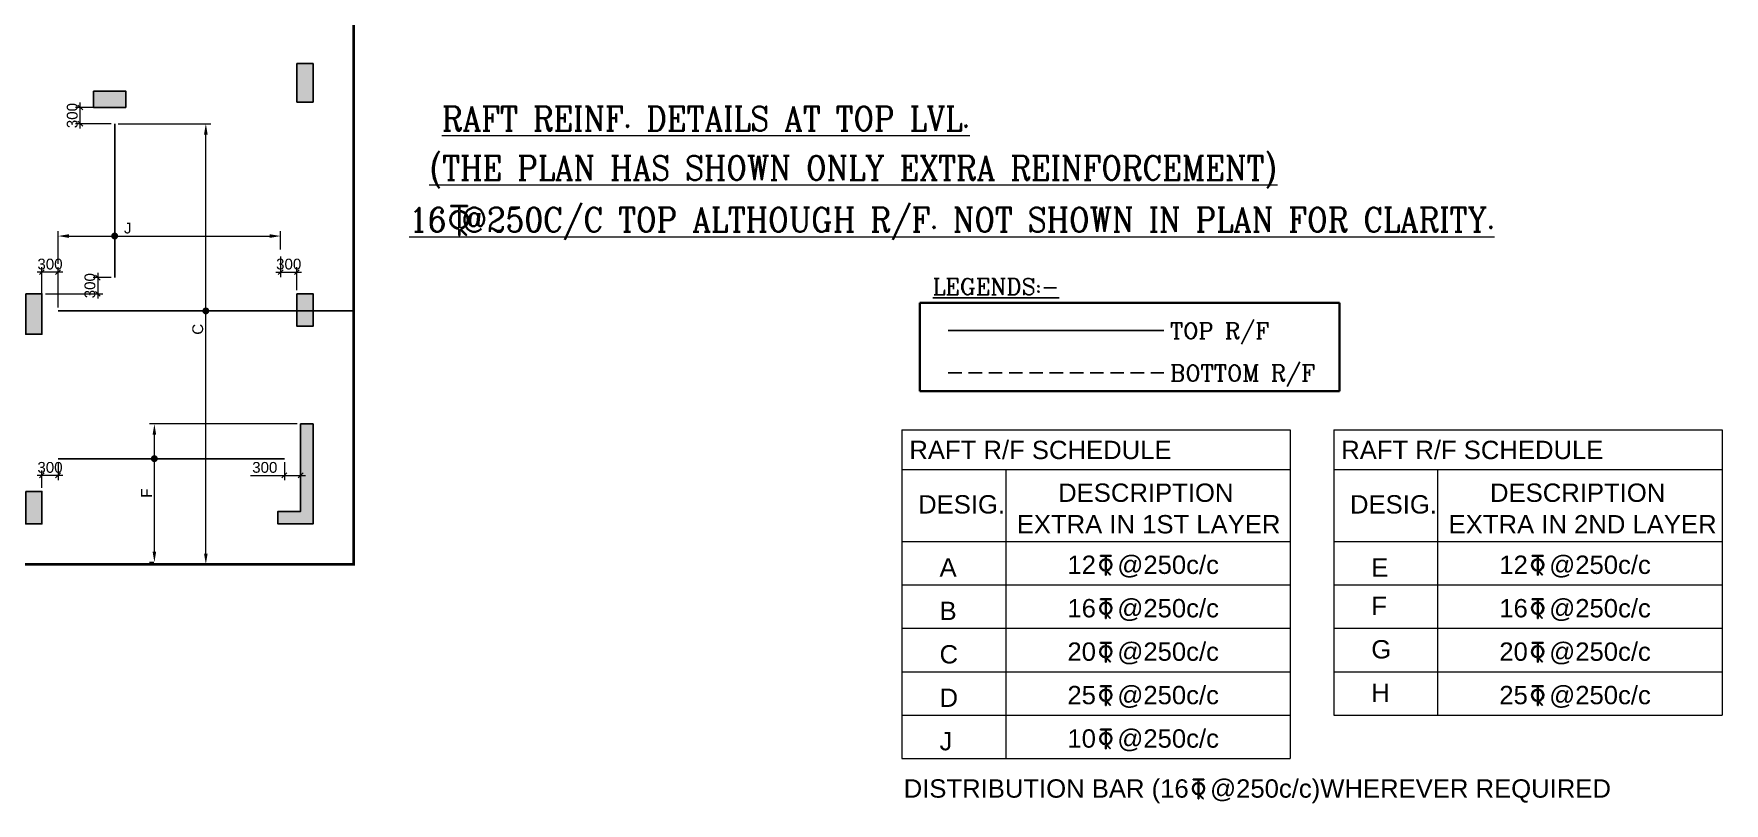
# Model space of a CAD drawing. Header units: millimetres. Extents: x 1123469 to 1883119, y -126924 to 196924.
# Drawn here: x 1720763 to 1752063, y 122099 to 136348 of the extents above; entities that cross this region are included whole.
import ezdxf

# ---------------------------------------------------------------- set-up
doc = ezdxf.new("R2010")
doc.units = ezdxf.units.MM
doc.header["$LTSCALE"] = 500
doc.header["$MEASUREMENT"] = 0
doc.header["$PDMODE"] = 34
doc.linetypes.add('CONTINOUS', pattern=[0])
doc.linetypes.add('HIDDEN', pattern=[0.375, 0.25, -0.125])
doc.layers.get('Defpoints').update_dxf_attribs({"lineweight": 0})
for name, color, linetype in [('COL. DIM', 3, 'Continuous'), ('ESTEEL TEX', 3, 'Continuous'), ('Reinf', 4, 'Continuous'), ('reinf.', 4, 'Continuous'), ('TEX', 7, 'Continuous'), ('TOWER AREA COLUMN.', 6, 'Continuous')]:
    doc.layers.add(name, color=color, linetype=linetype)
for name, color, linetype, lineweight in [('COLUMN NO', 1, 'Continuous', 20), ('CUT OUT', 1, 'Continuous', 13), ('DIM', 1, 'Continuous', 20), ('dim-M', 1, 'Continuous', 15), ('FOOTING', 1, 'Continuous', 15), ('RCC WALL', 170, 'Continuous', 30), ('S - SUNK', 251, 'Continuous', 0), ('SLAB NO.', 1, 'Continuous', 5), ('TEXT', 7, 'Continuous', 13), ('TEXT2', 3, 'Continuous', 15), ('TOP SLAB', 4, 'Continuous', 5), ('TOWER COL HATCH', 253, 'Continuous', 20)]:
    doc.layers.add(name, color=color, linetype=linetype, lineweight=lineweight)
doc.styles.add('3mm', font='arial.ttf')
doc.styles.add('GRTEXT', font='arial.ttf')
doc.styles.add('K-DIM-2', font='romanc.shx', dxfattribs={"width": 0.9, "height": 125})
doc.styles.add('ROMANC', font='romanc')
doc.dimstyles.new('PARAMVEER', dxfattribs={"dimtxt": 200, "dimasz": 100, "dimexe": 0, "dimexo": 25, "dimgap": 10, "dimtad": 1, "dimdec": 0, "dimrnd": 5, "dimzin": 0, "dimdsep": 46, "dimtxsty": '3mm', "dimblk": 'OBLIQUE', "dimcen": 0.09, "dimdle": 75, "dimclrd": 1, "dimclre": 1, "dimclrt": 3, "dimadec": 0, "dimazin": 0, "dimtfac": 1, "dimtdec": 0, "dimtmove": 1, "dimatfit": 3, "dimfxl": 100, "dimtolj": 1, "dimtzin": 0, "dimlwd": 18, "dimlwe": 5, "dimarcsym": 0})

# ---------------------------------------------------------------- blocks, each defined once
blk = doc.blocks.new('3tgra')
at = {"layer": 'TOWER COL HATCH'}
h = blk.add_hatch(color=253, dxfattribs=at)
h.dxf.hatch_style = 1
h.paths.add_polyline_path([(1389731, 73232), (1390031, 73232), (1390031, 72517), (1389731, 72517)])
h = blk.add_hatch(color=253, dxfattribs=at)
h.dxf.hatch_style = 1
h.paths.add_polyline_path([(1386566, 72417), (1386566, 72717), (1385966, 72717), (1385966, 72417)])
h = blk.add_hatch(color=253, dxfattribs=at)
h.dxf.hatch_style = 1
h.paths.add_polyline_path([(1384711, 68967), (1385011, 68967), (1385011, 68217), (1384711, 68217)])
h = blk.add_hatch(color=253, dxfattribs=at)
h.dxf.hatch_style = 1
h.paths.add_polyline_path([(1389731, 68967), (1390031, 68967), (1390031, 68367), (1389731, 68367)])
h = blk.add_hatch(color=253, dxfattribs=at)
h.dxf.hatch_style = 1
h.paths.add_polyline_path([(1390031, 66557), (1390031, 64707), (1389381, 64707), (1389381, 64937), (1389801, 64937), (1389801, 66557)])
h = blk.add_hatch(color=253, dxfattribs=at)
h.dxf.hatch_style = 1
h.paths.add_polyline_path([(1384711, 65307), (1385011, 65307), (1385011, 64707), (1384711, 64707)])
at = {"layer": 'TOWER AREA COLUMN.', "color": 4}
for points in [[(1389731, 73232), (1390031, 73232), (1390031, 72517), (1389731, 72517)], [(1386566, 72417), (1386566, 72717), (1385966, 72717), (1385966, 72417)], [(1384711, 68967), (1385011, 68967), (1385011, 68217), (1384711, 68217)], [(1389731, 68967), (1390031, 68967), (1390031, 68367), (1389731, 68367)], [(1384711, 65307), (1385011, 65307), (1385011, 64707), (1384711, 64707)]]:
    blk.add_lwpolyline(points, close=True, dxfattribs=at)
blk.add_lwpolyline([(1390031, 66557), (1390031, 64707), (1389381, 64707), (1389381, 64937), (1389801, 64937), (1389801, 66557), (1390031, 66557)], dxfattribs=at)
blk = doc.blocks.new('_Oblique')
at = {"color": 0, "linetype": 'ByBlock', "lineweight": -2}
blk.add_line((-0.5, -0.5), (0.5, 0.5), dxfattribs=at)
blk = doc.blocks.new('*D2620')
at = {"layer": 'COL. DIM', "color": 1, "linetype": 'CONTINOUS', "lineweight": 5, "ltscale": 10, "transparency": 16777216}
for p, q in [((1724574, 148407), (1724397, 148407)), ((1724879, 148107), (1724397, 148107))]:
    blk.add_line(p, q, dxfattribs=at)
at = {"layer": 'COL. DIM', "color": 1, "lineweight": 18, "ltscale": 10, "transparency": 16777216}
for p, q in [((1724487, 148017), (1724487, 148497)), ((1724487, 147478), (1724487, 148107))]:
    blk.add_line(p, q, dxfattribs=at)
at = {"layer": 'Defpoints', "color": 0, "ltscale": 10, "transparency": 16777216}
for p in [(1724487, 148407), (1724639, 148407), (1724944, 148107), (1739358, 147158), (1733828, 147040), (1739358, 147040), (1770889, 134233), (1770567, 126523), (1770889, 126523)]:
    blk.add_point(p, dxfattribs=at)
at = {"layer": 'S - SUNK', "color": 1, "lineweight": 18, "ltscale": 10, "transparency": 16777216}
for p, q in [((1733753, 147158), (1739433, 147158)), ((1770567, 134308), (1770567, 126448))]:
    blk.add_line(p, q, dxfattribs=at)
at = {"layer": 'S - SUNK', "color": 1, "lineweight": 5, "ltscale": 10, "transparency": 16777216}
for p, q in [((1733828, 147158), (1733828, 147158)), ((1739358, 147158), (1739358, 147158)), ((1770567, 134233), (1770567, 134233)), ((1770567, 126523), (1770567, 126523))]:
    blk.add_line(p, q, dxfattribs=at)
at = {"layer": 'COL. DIM', "color": 1, "lineweight": 18, "ltscale": 10, "transparency": 16777216, "xscale": 90, "yscale": 90, "zscale": 90}
for p, rotation in [((1724487, 148407), 90), ((1724487, 148107), 270)]:
    blk.add_blockref('_Oblique', p, dxfattribs=dict(at, rotation=rotation))
at = {"layer": 'S - SUNK', "color": 1, "lineweight": 18, "ltscale": 10, "transparency": 16777216, "xscale": 100, "yscale": 100, "zscale": 100}
for p, rotation in [((1733828, 147158), 180), ((1770567, 134233), 90), ((1770567, 126523), 270)]:
    blk.add_blockref('_Oblique', p, dxfattribs=dict(at, rotation=rotation))
blk.add_blockref('_Oblique', (1739358, 147158), dxfattribs=at)
at = {"layer": 'COL. DIM', "color": 3, "ltscale": 10, "transparency": 16777216, "insert": (1724339, 147744), "char_height": 200, "attachment_point": 5, "rotation": 90, "style": '3mm'}
blk.add_mtext('\\A1;300', dxfattribs=at)
at = {"layer": 'S - SUNK', "color": 3, "ltscale": 10, "transparency": 16777216, "insert": (1736593, 147270), "char_height": 200, "attachment_point": 5, "style": '3mm'}
blk.add_mtext('\\A1;5530', dxfattribs=at)
at = {"layer": 'S - SUNK', "color": 3, "ltscale": 10, "transparency": 16777216, "insert": (1770455, 130378), "char_height": 200, "attachment_point": 5, "rotation": 90, "style": '3mm'}
blk.add_mtext('\\A1;7710', dxfattribs=at)
blk = doc.blocks.new('*D2624')
at = {"layer": 'COL. DIM', "color": 1, "linetype": 'CONTINOUS', "lineweight": 5, "ltscale": 10, "transparency": 16777216}
for p, q in [((1726903, 142855), (1726903, 142349)), ((1727203, 141672), (1727203, 142529))]:
    blk.add_line(p, q, dxfattribs=at)
at = {"layer": 'COL. DIM', "color": 1, "lineweight": 18, "ltscale": 10, "transparency": 16777216}
blk.add_line((1726813, 142439), (1727293, 142439), dxfattribs=at)
at = {"layer": 'Defpoints', "color": 0, "ltscale": 10, "transparency": 16777216}
for p in [(1726903, 142920), (1727203, 142439), (1727203, 141607), (1405056, 139394), (1364891, 126979), (1364891, 124333)]:
    blk.add_point(p, dxfattribs=at)
at = {"layer": 'S - SUNK', "color": 1, "lineweight": 18, "ltscale": 10, "transparency": 16777216}
blk.add_line((1405131, 124333), (1364816, 124333), dxfattribs=at)
at = {"layer": 'S - SUNK', "color": 1, "lineweight": 5, "ltscale": 10, "transparency": 16777216}
for p, q in [((1364891, 124333), (1364891, 124333)), ((1405056, 124333), (1405056, 124333))]:
    blk.add_line(p, q, dxfattribs=at)
at = {"layer": 'COL. DIM', "color": 1, "lineweight": 18, "ltscale": 10, "transparency": 16777216, "xscale": 90, "yscale": 90, "zscale": 90, "rotation": 180}
blk.add_blockref('_Oblique', (1726903, 142439), dxfattribs=at)
at = {"layer": 'COL. DIM', "color": 1, "lineweight": 18, "ltscale": 10, "transparency": 16777216, "xscale": 90, "yscale": 90, "zscale": 90}
blk.add_blockref('_Oblique', (1727203, 142439), dxfattribs=at)
at = {"layer": 'S - SUNK', "color": 1, "lineweight": 18, "ltscale": 10, "transparency": 16777216, "xscale": 100, "yscale": 100, "zscale": 100, "rotation": 180}
blk.add_blockref('_Oblique', (1364891, 124333), dxfattribs=at)
at = {"layer": 'S - SUNK', "color": 1, "lineweight": 18, "ltscale": 10, "transparency": 16777216, "xscale": 100, "yscale": 100, "zscale": 100}
blk.add_blockref('_Oblique', (1405056, 124333), dxfattribs=at)
at = {"layer": 'COL. DIM', "color": 3, "ltscale": 10, "transparency": 16777216, "insert": (1727053, 142587), "char_height": 200, "attachment_point": 5, "style": '3mm'}
blk.add_mtext('\\A1;300', dxfattribs=at)
at = {"layer": 'S - SUNK', "color": 3, "ltscale": 10, "transparency": 16777216, "insert": (1384973, 124445), "char_height": 200, "attachment_point": 5, "style": '3mm'}
blk.add_mtext('\\A1;40165', dxfattribs=at)
blk = doc.blocks.new('*D2625')
at = {"layer": 'COL. DIM', "color": 1, "linetype": 'CONTINOUS', "lineweight": 5, "ltscale": 10, "transparency": 16777216}
for p, q in [((1725012, 141907), (1725546, 141907)), ((1724393, 141607), (1725546, 141607))]:
    blk.add_line(p, q, dxfattribs=at)
at = {"layer": 'COL. DIM', "color": 1, "lineweight": 18, "ltscale": 10, "transparency": 16777216}
blk.add_line((1725456, 141997), (1725456, 141517), dxfattribs=at)
at = {"layer": 'Defpoints', "color": 0, "ltscale": 10, "transparency": 16777216}
for p in [(1358872, 158914), (1431761, 158914), (1724947, 141907), (1724328, 141607), (1725456, 141607), (1442851, 126979)]:
    blk.add_point(p, dxfattribs=at)
at = {"layer": 'S - SUNK', "color": 1, "lineweight": 18, "ltscale": 10, "transparency": 16777216}
blk.add_line((1358872, 126904), (1358872, 158989), dxfattribs=at)
at = {"layer": 'S - SUNK', "color": 1, "lineweight": 5, "ltscale": 10, "transparency": 16777216}
for p, q in [((1358872, 158914), (1358872, 158914)), ((1358872, 126979), (1358872, 126979))]:
    blk.add_line(p, q, dxfattribs=at)
at = {"layer": 'COL. DIM', "color": 1, "lineweight": 18, "ltscale": 10, "transparency": 16777216, "xscale": 90, "yscale": 90, "zscale": 90}
for p, rotation in [((1725456, 141907), 90), ((1725456, 141607), 270)]:
    blk.add_blockref('_Oblique', p, dxfattribs=dict(at, rotation=rotation))
at = {"layer": 'S - SUNK', "color": 1, "lineweight": 18, "ltscale": 10, "transparency": 16777216, "xscale": 100, "yscale": 100, "zscale": 100}
for p, rotation in [((1358872, 158914), 90), ((1358872, 126979), 270)]:
    blk.add_blockref('_Oblique', p, dxfattribs=dict(at, rotation=rotation))
at = {"layer": 'COL. DIM', "color": 3, "ltscale": 10, "transparency": 16777216, "insert": (1725308, 141757), "char_height": 200, "attachment_point": 5, "rotation": 90, "style": '3mm'}
blk.add_mtext('\\A1;300', dxfattribs=at)
at = {"layer": 'S - SUNK', "color": 3, "ltscale": 10, "transparency": 16777216, "insert": (1358760, 142947), "char_height": 200, "attachment_point": 5, "rotation": 90, "style": '3mm'}
blk.add_mtext('\\A1;31935', dxfattribs=at)
blk = doc.blocks.new('*D2673')
at = {"layer": 'COL. DIM', "color": 1, "linetype": 'CONTINOUS', "lineweight": 5, "ltscale": 10, "transparency": 16777216}
for p, q in [((1725333, 132226), (1725333, 131844)), ((1725633, 131598), (1725633, 132024))]:
    blk.add_line(p, q, dxfattribs=at)
at = {"layer": 'COL. DIM', "color": 1, "lineweight": 18, "ltscale": 10, "transparency": 16777216}
blk.add_line((1725243, 131934), (1725723, 131934), dxfattribs=at)
at = {"layer": 'Defpoints', "color": 0, "ltscale": 10, "transparency": 16777216}
for p in [(1725333, 132291), (1725633, 131934), (1725633, 131533)]:
    blk.add_point(p, dxfattribs=at)
at = {"layer": 'COL. DIM', "color": 1, "lineweight": 18, "ltscale": 10, "transparency": 16777216, "xscale": 90, "yscale": 90, "zscale": 90, "rotation": 180}
blk.add_blockref('_Oblique', (1725333, 131934), dxfattribs=at)
at = {"layer": 'COL. DIM', "color": 1, "lineweight": 18, "ltscale": 10, "transparency": 16777216, "xscale": 90, "yscale": 90, "zscale": 90}
blk.add_blockref('_Oblique', (1725633, 131934), dxfattribs=at)
at = {"layer": 'COL. DIM', "color": 3, "ltscale": 10, "transparency": 16777216, "insert": (1725483, 132082), "char_height": 200, "attachment_point": 5, "style": '3mm'}
blk.add_mtext('\\A1;300', dxfattribs=at)
blk = doc.blocks.new('*D2674')
at = {"layer": 'COL. DIM', "color": 1, "linetype": 'CONTINOUS', "lineweight": 5, "ltscale": 10, "transparency": 16777216}
for p, q in [((1722326, 134683), (1724039, 134683)), ((1723940, 126523), (1723859, 126523))]:
    blk.add_line(p, q, dxfattribs=at)
at = {"layer": 'COL. DIM', "color": 1, "lineweight": 18, "ltscale": 10, "transparency": 16777216}
blk.add_line((1723949, 126723), (1723949, 134483), dxfattribs=at)
at = {"layer": 'COL. DIM', "color": 1, "ltscale": 10, "transparency": 16777216}
for points in [[(1723915, 134483), (1723982, 134483), (1723949, 134683)], [(1723915, 126723), (1723982, 126723), (1723949, 126523)]]:
    blk.add_solid(points, dxfattribs=at)
at = {"layer": 'Defpoints', "color": 0, "ltscale": 10, "transparency": 16777216}
for p in [(1722261, 134683), (1723949, 134683), (1724005, 126523)]:
    blk.add_point(p, dxfattribs=at)
at = {"layer": 'COL. DIM', "color": 3, "ltscale": 10, "transparency": 16777216, "insert": (1723800, 130876), "char_height": 200, "attachment_point": 5, "rotation": 90, "style": '3mm'}
blk.add_mtext('\\A1;C', dxfattribs=at)
blk = doc.blocks.new('*D2675')
at = {"layer": 'COL. DIM', "color": 1, "lineweight": 18, "ltscale": 10, "transparency": 16777216}
blk.add_line((1721303, 131934), (1720823, 131934), dxfattribs=at)
at = {"layer": 'COL. DIM', "color": 1, "linetype": 'CONTINOUS', "lineweight": 5, "ltscale": 10, "transparency": 16777216}
for p, q in [((1720913, 131228), (1720913, 132024)), ((1721213, 131280), (1721213, 132024))]:
    blk.add_line(p, q, dxfattribs=at)
at = {"layer": 'Defpoints', "color": 0, "ltscale": 10, "transparency": 16777216}
for p in [(1720913, 131934), (1720913, 131163), (1721213, 131215)]:
    blk.add_point(p, dxfattribs=at)
at = {"layer": 'COL. DIM', "color": 1, "lineweight": 18, "ltscale": 10, "transparency": 16777216, "xscale": 90, "yscale": 90, "zscale": 90, "rotation": 180}
blk.add_blockref('_Oblique', (1720913, 131934), dxfattribs=at)
at = {"layer": 'COL. DIM', "color": 1, "lineweight": 18, "ltscale": 10, "transparency": 16777216, "xscale": 90, "yscale": 90, "zscale": 90}
blk.add_blockref('_Oblique', (1721213, 131934), dxfattribs=at)
at = {"layer": 'COL. DIM', "color": 3, "ltscale": 10, "transparency": 16777216, "insert": (1721063, 132082), "char_height": 200, "attachment_point": 5, "style": '3mm'}
blk.add_mtext('\\A1;300', dxfattribs=at)
blk = doc.blocks.new('*D2484')
at = {"layer": 'COL. DIM', "color": 1, "linetype": 'CONTINOUS', "lineweight": 5, "ltscale": 10, "transparency": 16777216}
for p, q in [((1722180, 134983), (1721533, 134983)), ((1722196, 134683), (1721533, 134683))]:
    blk.add_line(p, q, dxfattribs=at)
at = {"layer": 'COL. DIM', "color": 1, "lineweight": 18, "ltscale": 10, "transparency": 16777216}
blk.add_line((1721623, 134593), (1721623, 135073), dxfattribs=at)
at = {"layer": 'Defpoints', "color": 0, "ltscale": 10, "transparency": 16777216}
for p in [(1721623, 134983), (1722245, 134983), (1722261, 134683)]:
    blk.add_point(p, dxfattribs=at)
at = {"layer": 'COL. DIM', "color": 1, "lineweight": 18, "ltscale": 10, "transparency": 16777216, "xscale": 90, "yscale": 90, "zscale": 90}
for p, rotation in [((1721623, 134983), 90), ((1721623, 134683), 270)]:
    blk.add_blockref('_Oblique', p, dxfattribs=dict(at, rotation=rotation))
at = {"layer": 'COL. DIM', "color": 3, "ltscale": 10, "transparency": 16777216, "insert": (1721476, 134833), "char_height": 200, "attachment_point": 5, "rotation": 90, "style": '3mm'}
blk.add_mtext('\\A1;300', dxfattribs=at)
blk = doc.blocks.new('*D2485')
at = {"layer": 'COL. DIM', "color": 1, "linetype": 'CONTINOUS', "lineweight": 5, "ltscale": 10, "transparency": 16777216}
for p, q in [((1721213, 132089), (1721213, 132692)), ((1725333, 132356), (1725333, 132692))]:
    blk.add_line(p, q, dxfattribs=at)
at = {"layer": 'COL. DIM', "color": 1, "lineweight": 18, "ltscale": 10, "transparency": 16777216}
blk.add_line((1721413, 132602), (1725133, 132602), dxfattribs=at)
at = {"layer": 'COL. DIM', "color": 1, "ltscale": 10, "transparency": 16777216}
for points in [[(1721413, 132636), (1721413, 132569), (1721213, 132602)], [(1725133, 132636), (1725133, 132569), (1725333, 132602)]]:
    blk.add_solid(points, dxfattribs=at)
at = {"layer": 'Defpoints', "color": 0, "ltscale": 10, "transparency": 16777216}
for p in [(1725333, 132602), (1725333, 132291), (1721213, 132024)]:
    blk.add_point(p, dxfattribs=at)
at = {"layer": 'COL. DIM', "color": 3, "ltscale": 10, "transparency": 16777216, "insert": (1722503, 132749), "char_height": 200, "width": 21.48, "attachment_point": 5, "style": '3mm'}
blk.add_mtext('\\A1;J', dxfattribs=at)
blk = doc.blocks.new('*D2513')
at = {"layer": 'COL. DIM', "color": 1, "linetype": 'CONTINOUS', "lineweight": 5, "ltscale": 10, "transparency": 16777216}
for p, q in [((1722196, 131833), (1721860, 131833)), ((1720978, 131533), (1722040, 131533))]:
    blk.add_line(p, q, dxfattribs=at)
at = {"layer": 'COL. DIM', "color": 1, "lineweight": 18, "ltscale": 10, "transparency": 16777216}
blk.add_line((1721950, 131923), (1721950, 131443), dxfattribs=at)
at = {"layer": 'Defpoints', "color": 0, "ltscale": 10, "transparency": 16777216}
for p in [(1722261, 131833), (1720913, 131533), (1721950, 131533)]:
    blk.add_point(p, dxfattribs=at)
at = {"layer": 'COL. DIM', "color": 1, "lineweight": 18, "ltscale": 10, "transparency": 16777216, "xscale": 90, "yscale": 90, "zscale": 90}
for p, rotation in [((1721950, 131833), 90), ((1721950, 131533), 270)]:
    blk.add_blockref('_Oblique', p, dxfattribs=dict(at, rotation=rotation))
at = {"layer": 'COL. DIM', "color": 3, "ltscale": 10, "transparency": 16777216, "insert": (1721803, 131683), "char_height": 200, "attachment_point": 5, "rotation": 90, "style": '3mm'}
blk.add_mtext('\\A1;300', dxfattribs=at)
blk = doc.blocks.new('ISO TOR')
at = {"layer": 'TEX'}
for p, q in [((741, 331), (850, 331)), ((741, 331), (741, 324)), ((741, 324), (792, 324)), ((792, 324), (792, 297)), ((792, 291), (792, 183)), ((799, 324), (850, 324)), ((799, 324), (799, 297)), ((799, 290), (799, 184)), ((850, 331), (850, 324)), ((792, 176), (792, 134)), ((792, 134), (799, 134)), ((799, 174), (799, 134)), ((799, 174), (839, 134)), ((806, 177), (844, 139)), ((806, 177), (844, 139)), ((844, 139), (839, 134))]:
    blk.add_line(p, q, dxfattribs=at)
for major_axis, start_param, end_param in [((0, 60.6), 0.042318, 3.099275), ((0, 53.6), 0.047823, 3.09377), ((0, 60.6), 3.322651, 6.210393), ((0, 53.6), 3.223885, 6.200893)]:
    blk.add_ellipse((795, 237), major_axis=major_axis, ratio=1, start_param=start_param, end_param=end_param, dxfattribs=at)
blk = doc.blocks.new('*D2708')
at = {"layer": 'COL. DIM', "color": 1, "linetype": 'CONTINOUS', "lineweight": 5, "ltscale": 10, "transparency": 16777216}
for p, q in [((1725403, 128414), (1725403, 128080)), ((1725703, 128414), (1725703, 128080))]:
    blk.add_line(p, q, dxfattribs=at)
at = {"layer": 'COL. DIM', "color": 1, "lineweight": 18, "ltscale": 10, "transparency": 16777216}
for p, q in [((1724775, 128170), (1725403, 128170)), ((1725313, 128170), (1725793, 128170))]:
    blk.add_line(p, q, dxfattribs=at)
at = {"layer": 'Defpoints', "color": 0, "ltscale": 10, "transparency": 16777216}
for p in [(1725403, 128479), (1725703, 128479), (1725703, 128170)]:
    blk.add_point(p, dxfattribs=at)
at = {"layer": 'COL. DIM', "color": 1, "lineweight": 18, "ltscale": 10, "transparency": 16777216, "xscale": 90, "yscale": 90, "zscale": 90, "rotation": 180}
blk.add_blockref('_Oblique', (1725403, 128170), dxfattribs=at)
at = {"layer": 'COL. DIM', "color": 1, "lineweight": 18, "ltscale": 10, "transparency": 16777216, "xscale": 90, "yscale": 90, "zscale": 90}
blk.add_blockref('_Oblique', (1725703, 128170), dxfattribs=at)
at = {"layer": 'COL. DIM', "color": 3, "ltscale": 10, "transparency": 16777216, "insert": (1725040, 128317), "char_height": 200, "attachment_point": 5, "style": '3mm'}
blk.add_mtext('\\A1;300', dxfattribs=at)
blk = doc.blocks.new('*D2709')
at = {"layer": 'COL. DIM', "color": 1, "linetype": 'CONTINOUS', "lineweight": 5, "ltscale": 10, "transparency": 16777216}
for p, q in [((1721213, 128414), (1721213, 128080)), ((1720913, 127938), (1720913, 128260))]:
    blk.add_line(p, q, dxfattribs=at)
at = {"layer": 'COL. DIM', "color": 1, "lineweight": 18, "ltscale": 10, "transparency": 16777216}
blk.add_line((1721303, 128170), (1720823, 128170), dxfattribs=at)
at = {"layer": 'Defpoints', "color": 0, "ltscale": 10, "transparency": 16777216}
for p in [(1721213, 128479), (1720913, 128170), (1720913, 127873)]:
    blk.add_point(p, dxfattribs=at)
at = {"layer": 'COL. DIM', "color": 1, "lineweight": 18, "ltscale": 10, "transparency": 16777216, "xscale": 90, "yscale": 90, "zscale": 90, "rotation": 180}
blk.add_blockref('_Oblique', (1720913, 128170), dxfattribs=at)
at = {"layer": 'COL. DIM', "color": 1, "lineweight": 18, "ltscale": 10, "transparency": 16777216, "xscale": 90, "yscale": 90, "zscale": 90}
blk.add_blockref('_Oblique', (1721213, 128170), dxfattribs=at)
at = {"layer": 'COL. DIM', "color": 3, "ltscale": 10, "transparency": 16777216, "insert": (1721063, 128317), "char_height": 200, "attachment_point": 5, "style": '3mm'}
blk.add_mtext('\\A1;300', dxfattribs=at)
blk = doc.blocks.new('*D2710')
at = {"layer": 'COL. DIM', "color": 1, "linetype": 'CONTINOUS', "lineweight": 5, "ltscale": 10, "transparency": 16777216}
for p, q in [((1725638, 129123), (1722906, 129123)), ((1722987, 126560), (1722906, 126560))]:
    blk.add_line(p, q, dxfattribs=at)
at = {"layer": 'COL. DIM', "color": 1, "lineweight": 18, "ltscale": 10, "transparency": 16777216}
blk.add_line((1722996, 126760), (1722996, 128923), dxfattribs=at)
at = {"layer": 'COL. DIM', "color": 1, "ltscale": 10, "transparency": 16777216}
for points in [[(1722963, 128923), (1723029, 128923), (1722996, 129123)], [(1722963, 126760), (1723029, 126760), (1722996, 126560)]]:
    blk.add_solid(points, dxfattribs=at)
at = {"layer": 'Defpoints', "color": 0, "ltscale": 10, "transparency": 16777216}
for p in [(1722996, 129123), (1725703, 129123), (1723052, 126560)]:
    blk.add_point(p, dxfattribs=at)
at = {"layer": 'COL. DIM', "color": 3, "ltscale": 10, "transparency": 16777216, "insert": (1722851, 127841), "char_height": 200, "attachment_point": 5, "rotation": 90, "style": '3mm'}
blk.add_mtext('\\A1;F', dxfattribs=at)
blk = doc.blocks.new('*D3556')
at = {"layer": 'COL. DIM', "color": 1, "linetype": 'CONTINOUS', "lineweight": 5, "ltscale": 10, "transparency": 16777216}
for p, q in [((1817864, 134658), (1817084, 134658)), ((1816402, 133688), (1817264, 133688))]:
    blk.add_line(p, q, dxfattribs=at)
at = {"layer": 'COL. DIM', "color": 1, "lineweight": 18, "ltscale": 10, "transparency": 16777216}
blk.add_line((1817174, 134748), (1817174, 133598), dxfattribs=at)
at = {"layer": 'Defpoints', "color": 0, "ltscale": 10, "transparency": 16777216}
for p in [(1417088, 156599), (1417241, 156599), (1417241, 155194), (1817929, 134658), (1816337, 133688), (1817174, 133688)]:
    blk.add_point(p, dxfattribs=at)
at = {"layer": 'S - SUNK', "color": 1, "lineweight": 18, "ltscale": 10, "transparency": 16777216}
blk.add_line((1417088, 155119), (1417088, 156674), dxfattribs=at)
at = {"layer": 'S - SUNK', "color": 1, "lineweight": 5, "ltscale": 10, "transparency": 16777216}
for p, q in [((1417088, 156599), (1417088, 156599)), ((1417088, 155194), (1417088, 155194))]:
    blk.add_line(p, q, dxfattribs=at)
at = {"layer": 'COL. DIM', "color": 1, "lineweight": 18, "ltscale": 10, "transparency": 16777216, "xscale": 90, "yscale": 90, "zscale": 90}
for p, rotation in [((1817174, 134658), 90), ((1817174, 133688), 270)]:
    blk.add_blockref('_Oblique', p, dxfattribs=dict(at, rotation=rotation))
at = {"layer": 'S - SUNK', "color": 1, "lineweight": 18, "ltscale": 10, "transparency": 16777216, "xscale": 100, "yscale": 100, "zscale": 100}
for p, rotation in [((1417088, 156599), 90), ((1417088, 155194), 270)]:
    blk.add_blockref('_Oblique', p, dxfattribs=dict(at, rotation=rotation))
at = {"layer": 'COL. DIM', "color": 3, "ltscale": 10, "transparency": 16777216, "insert": (1817027, 134173), "char_height": 200, "attachment_point": 5, "rotation": 90, "style": '3mm'}
blk.add_mtext('\\A1;970', dxfattribs=at)
at = {"layer": 'S - SUNK', "color": 3, "ltscale": 10, "transparency": 16777216, "insert": (1416976, 155897), "char_height": 200, "attachment_point": 5, "rotation": 90, "style": '3mm'}
blk.add_mtext('\\A1;1405', dxfattribs=at)

msp = doc.modelspace()

# ---------------------------------------------------------------- linework, layer by layer
at = {"layer": 'dim-M', "color": 4, "ltscale": 10, "const_width": 63.8}
for points in [[(1722228.8, 132602.2, 1), (1722292.6, 132602.2, 1)], [(1723980.4, 131215.2, 1), (1723916.6, 131215.2, 1)], [(1723027.8, 128479.3, 1), (1722964.1, 128479.3, 1)]]:
    msp.add_lwpolyline(points, format="xyb", close=True, dxfattribs=at)
at = {"layer": 'FOOTING', "color": 3, "ltscale": 10, "const_width": 50}
msp.add_lwpolyline([(1752863.3, 138937.5), (1726683.3, 138937.5), (1726683.3, 126522.5), (1718128.3, 126522.5), (1718128.3, 126007.5), (1709348.3, 126007.5), (1709348.3, 126522.5), (1700793.3, 126522.5), (1700793.3, 148172.6), (1711883.3, 148172.6), (1711883.3, 158457.3), (1720758.3, 158457.3), (1720758.3, 156957.3), (1724708.3, 156957.3), (1724708.3, 156142.5), (1726403.3, 156142.5), (1726403.3, 154737.5), (1753143.3, 154737.5)], dxfattribs=at)
at = {"layer": 'RCC WALL', "ltscale": 2}
for p, q in [((1737168.7, 131368.8), (1744938.7, 131368.8)), ((1737168.7, 129731), (1737168.7, 131368.8)), ((1744938.7, 131368.8), (1744938.7, 129731)), ((1744938.7, 129731), (1737168.7, 129731))]:
    msp.add_line(p, q, dxfattribs=at)
at = {"layer": 'Reinf', "color": 4, "ltscale": 2}
msp.add_line((1737697, 130850.4), (1741689.8, 130850.4), dxfattribs=at)
at = {"layer": 'Reinf', "color": 4, "linetype": 'HIDDEN', "ltscale": 2}
msp.add_line((1737697, 130068.3), (1741689.8, 130068.3), dxfattribs=at)
at = {"layer": 'reinf.', "color": 4, "ltscale": 10}
msp.add_line((1722260.7, 134682.5), (1722260.7, 131832.5), dxfattribs=at)
at = {"layer": 'reinf.', "color": 4, "ltscale": 1.4}
for p, q in [((1726683.3, 131215.2), (1721213.3, 131215.2)), ((1725403.3, 128479.3), (1721213.4, 128479.3))]:
    msp.add_line(p, q, dxfattribs=at)
at = {"layer": 'TOP SLAB', "color": 5}
for p, q in [((1736839.1, 129011.5), (1744026.5, 129011.5)), ((1736839.1, 129011.5), (1736839.1, 122925.4)), ((1744026.5, 129011.5), (1744026.5, 122925.4)), ((1744836.1, 129011.5), (1752023.5, 129011.5)), ((1744836.1, 129011.5), (1744836.1, 123729.7)), ((1752023.5, 129011.5), (1752023.5, 123729.7)), ((1736839.1, 128276.9), (1744026.5, 128276.9)), ((1738759.2, 128276.9), (1738759.2, 122925.4)), ((1744836.1, 128276.9), (1752023.5, 128276.9)), ((1746756.2, 128276.9), (1746756.2, 123729.7)), ((1736839.1, 126947.1), (1744026.5, 126947.1)), ((1744836.1, 126947.1), (1752023.5, 126947.1)), ((1736839.1, 126142.8), (1744026.5, 126142.8)), ((1744836.1, 126142.8), (1752023.5, 126142.8)), ((1736839.1, 125338.4), (1744026.5, 125338.4)), ((1744836.1, 125338.4), (1752023.5, 125338.4)), ((1736839.1, 124534.1), (1744026.5, 124534.1)), ((1744836.1, 124534.1), (1752023.5, 124534.1)), ((1736839.1, 123729.7), (1744026.5, 123729.7)), ((1744836.1, 123729.7), (1752023.5, 123729.7)), ((1736839.1, 122925.4), (1744026.5, 122925.4))]:
    msp.add_line(p, q, dxfattribs=at)

# ---------------------------------------------------------------- block references
at = {"layer": 'CUT OUT', "color": 4}
msp.add_blockref('3tgra', (335902.6, 62565.7), dxfattribs=at)
at = {"layer": 'TEXT', "color": 3, "xscale": 1.842988648095634, "yscale": 1.842988648095634, "zscale": 1.842988648095634}
for p in [(1739147.1, 126076), (1747144.1, 126076), (1739147.1, 125271.6), (1747144.1, 125271.6), (1739147.1, 124467.3), (1747144.1, 124467.3), (1739147.1, 123662.9), (1747144.1, 123662.9), (1739147.1, 122858.5)]:
    msp.add_blockref('ISO TOR', p, dxfattribs=at)
at = {"layer": 'TEXT', "color": 1, "xscale": 1.842988648095634, "yscale": 1.842988648095634, "zscale": 1.842988648095634}
msp.add_blockref('ISO TOR', (1740864.2, 121932.3), dxfattribs=at)
at = {"layer": 'TEXT2', "color": 6, "linetype": 'ByBlock', "xscale": 2.829909647889309, "yscale": 2.829909647889309, "zscale": 2.829909647889309}
msp.add_blockref('ISO TOR', (1726390, 132234.1), dxfattribs=at)

# ---------------------------------------------------------------- texts
at = {"layer": 'COLUMN NO', "color": 3, "linetype": 'Continuous', "lineweight": 20, "style": 'K-DIM-2', "width": 0.9}
for s, p in [('%%URAFT REINF. DETAILS AT TOP LVL.', (1728320.9, 134552.6)), ('%%U(THE PLAN HAS SHOWN ONLY EXTRA REINFORCEMENT)', (1728083.8, 133639)), ('%%U16 @250C/C TOP ALTHOUGH R/F. NOT SHOWN IN PLAN FOR CLARITY.', (1727712.6, 132680.7))]:
    msp.add_text(s, height=450, dxfattribs=at).set_placement(p)
at = {"layer": 'DIM', "color": 3, "linetype": 'ByBlock', "style": '3mm'}
for s, p in [('RAFT R/F SCHEDULE', (1736975.1, 128471.8)), ('RAFT R/F SCHEDULE', (1744972.1, 128471.8)), ('DESCRIPTION', (1739730.3, 127679.5)), ('DESCRIPTION', (1747727.3, 127679.5)), ('DESIG.', (1737137.8, 127463.8)), ('DESIG.', (1745134.8, 127463.8)), ('EXTRA IN 1ST LAYER', (1738964.3, 127095.5)), ('EXTRA IN 2ND LAYER', (1746961.3, 127095.5)), ('12   @250c/c', (1739902.1, 126345.1)), ('12   @250c/c', (1747899.1, 126345.1)), ('16   @250c/c', (1739902.1, 125540.7)), ('16   @250c/c', (1747899.1, 125540.7)), ('20   @250c/c', (1739902.1, 124736.4)), ('20   @250c/c', (1747899.1, 124736.4)), ('25   @250c/c', (1739902.1, 123932)), ('25   @250c/c', (1747899.1, 123932)), ('10   @250c/c', (1739902.1, 123127.6))]:
    msp.add_text(s, height=340, dxfattribs=at).set_placement(p)
at = {"layer": 'DIM', "color": 1, "linetype": 'ByBlock', "style": '3mm'}
msp.add_text('DISTRIBUTION BAR (16   @250c/c)WHEREVER REQUIRED', height=340, dxfattribs=at).set_placement((1736870.3, 122201.8))
at = {"layer": 'ESTEEL TEX', "color": 3, "style": 'ROMANC'}
for s, p in [('%%ULEGENDS:-', (1737409.8, 131516, 0)), ('TOP R/F', (1741801.3, 130697.8)), ('BOTTOM R/F', (1741801.3, 129915.7))]:
    msp.add_text(s, height=300, dxfattribs=at).set_placement(p)
at = {"layer": 'SLAB NO.', "color": 3, "style": 'GRTEXT'}
for s, p in [('A', (1737534.8, 126296.1)), ('E', (1745529, 126296.1)), ('B', (1737534.8, 125491.7)), ('F', (1745529, 125584.7)), ('C', (1737534.8, 124687.4)), ('G', (1745529, 124780.4)), ('H', (1745529, 123976)), ('D', (1737534.8, 123883)), ('J', (1737534.8, 123078.7))]:
    msp.add_text(s, height=339.3, dxfattribs=at).set_placement(p)

# ---------------------------------------------------------------- dimensions: what is measured, and where the dimension line sits
at = {"layer": 'COL. DIM', "color": 6, "ltscale": 10}
for base, p1, p2, angle, picture, middle in [((1725455.6, 141607.5), (1724947.2, 141907.5), (1724328.3, 141607.5), 90, '*D2625', (1725455.6, 141757.5)), ((1724486.7, 148407.5), (1724944, 148107.5), (1724639.4, 148407.5), 270, '*D2620', (1724446.2, 147743.8)), ((1721622.8, 134982.5), (1722260.7, 134682.5), (1722245.1, 134982.5), 270, '*D2484', (1721622.8, 134832.5)), ((1720913.3, 131934.4), (1721213.3, 131215.2), (1720913.3, 131162.5), 180, '*D2675', (1721063.3, 131934.4)), ((1721950.3, 131532.5), (1722260.7, 131832.5), (1720913.3, 131532.5), 90, '*D2513', (1721950.3, 131682.5)), ((1720913.4, 128170), (1721213.4, 128479.3), (1720913.4, 127872.5), 180, '*D2709', (1721063.4, 128170))]:
    dim = msp.add_linear_dim(base=base, p1=p1, p2=p2, angle=angle, dimstyle='PARAMVEER', override={"dimasz": 90, "dimexe": 90, "dimexo": 65, "dimgap": 45, "dimpost": '\\X', "dimdle": 90, "dimfxl": 0.18, "dimarcsym": 1}, dxfattribs=at)
    dim.commit()
    dim.dimension.update_dxf_attribs({"geometry": picture, "text_midpoint": middle, "dimtype": 160})
dim = msp.add_linear_dim(base=(1817173.9, 133687.8), p1=(1817928.7, 134657.8), p2=(1816337.2, 133687.8), angle=90, dimstyle='PARAMVEER', override={"dimasz": 90, "dimexe": 90, "dimexo": 65, "dimgap": 45, "dimpost": '\\X', "dimdle": 90, "dimfxl": 0.18, "dimarcsym": 1}, dxfattribs=at)
dim.commit()
dim.dimension.update_dxf_attribs({"geometry": '*D3556', "text_midpoint": (1817026.8, 134172.8)})
for base, p1, p2, picture, middle in [((1727203.3, 142439.5), (1726903.3, 142920.3), (1727203.3, 141607.5), '*D2624', (1727053.3, 142439.5)), ((1725633.3, 131934.4), (1725333.3, 132291.1), (1725633.3, 131532.5), '*D2673', (1725483.3, 131934.4)), ((1725703.3, 128170), (1725403.3, 128479.3), (1725703.3, 128479.3), '*D2708', (1725040, 128093.9))]:
    dim = msp.add_linear_dim(base=base, p1=p1, p2=p2, dimstyle='PARAMVEER', override={"dimasz": 90, "dimexe": 90, "dimexo": 65, "dimgap": 45, "dimpost": '\\X', "dimdle": 90, "dimfxl": 0.18, "dimarcsym": 1}, dxfattribs=at)
    dim.commit()
    dim.dimension.update_dxf_attribs({"geometry": picture, "text_midpoint": middle, "dimtype": 160})
for base, p1, p2, text, picture, middle in [((1723948.5, 134682.5), (1724004.5, 126522.5), (1722260.7, 134682.5), 'C', '*D2674', (1723948.5, 130876.5)), ((1722996, 129122.5), (1723052, 126560.2), (1725703.3, 129122.5), 'F', '*D2710', (1722996, 127841.4))]:
    dim = msp.add_linear_dim(base=base, p1=p1, p2=p2, angle=270, text=text, dimstyle='PARAMVEER', override={"dimasz": 200, "dimexe": 90, "dimexo": 65, "dimgap": 45, "dimpost": '\\X', "dimsah": 1, "dimdle": 90, "dimfxl": 0.18, "dimarcsym": 1}, dxfattribs=at)
    dim.commit()
    dim.dimension.update_dxf_attribs({"geometry": picture, "text_midpoint": middle, "dimtype": 160})
dim = msp.add_linear_dim(base=(1725333.3, 132602.2), p1=(1721213.3, 132024.4), p2=(1725333.3, 132291.1), text='J', dimstyle='PARAMVEER', override={"dimasz": 200, "dimexe": 90, "dimexo": 65, "dimgap": 45, "dimpost": '\\X', "dimsah": 1, "dimdle": 90, "dimfxl": 0.18, "dimarcsym": 1}, dxfattribs=at)
dim.commit()
dim.dimension.update_dxf_attribs({"geometry": '*D2485', "text_midpoint": (1722503.1, 132602.2), "dimtype": 160})
at = {"layer": 'S - SUNK', "color": 4, "ltscale": 10}
for base, p1, p2, picture, middle in [((1358872.1, 158914.1), (1442850.6, 126979.3), (1431760.6, 158914.1), '*D2625', (1358759.9, 142946.7)), ((1417087.7, 156599.2), (1417240.6, 155194.2), (1417240.6, 156599.2), '*D3556', (1416975.6, 155896.7)), ((1770567, 126522.5), (1770889.4, 134232.5), (1770889.4, 126522.5), '*D2620', (1770454.8, 130377.5))]:
    dim = msp.add_linear_dim(base=base, p1=p1, p2=p2, angle=90, dimstyle='PARAMVEER', override={"dimpost": '\\X', "dimfxl": 0.15, "dimfxlon": 1, "dimarcsym": 1}, dxfattribs=at)
    dim.commit()
    dim.dimension.update_dxf_attribs({"geometry": picture, "text_midpoint": middle})
for base, p1, p2, picture, middle in [((1739358.3, 147158.2), (1733828.3, 147039.8), (1739358.3, 147039.8), '*D2620', (1736593.3, 147270.4)), ((1364890.6, 124332.9), (1405055.6, 139394.2), (1364890.6, 126979.3), '*D2624', (1384973.1, 124445))]:
    dim = msp.add_linear_dim(base=base, p1=p1, p2=p2, dimstyle='PARAMVEER', override={"dimpost": '\\X', "dimfxl": 0.15, "dimfxlon": 1, "dimarcsym": 1}, dxfattribs=at)
    dim.commit()
    dim.dimension.update_dxf_attribs({"geometry": picture, "text_midpoint": middle})

doc.saveas('drawing.dxf')
